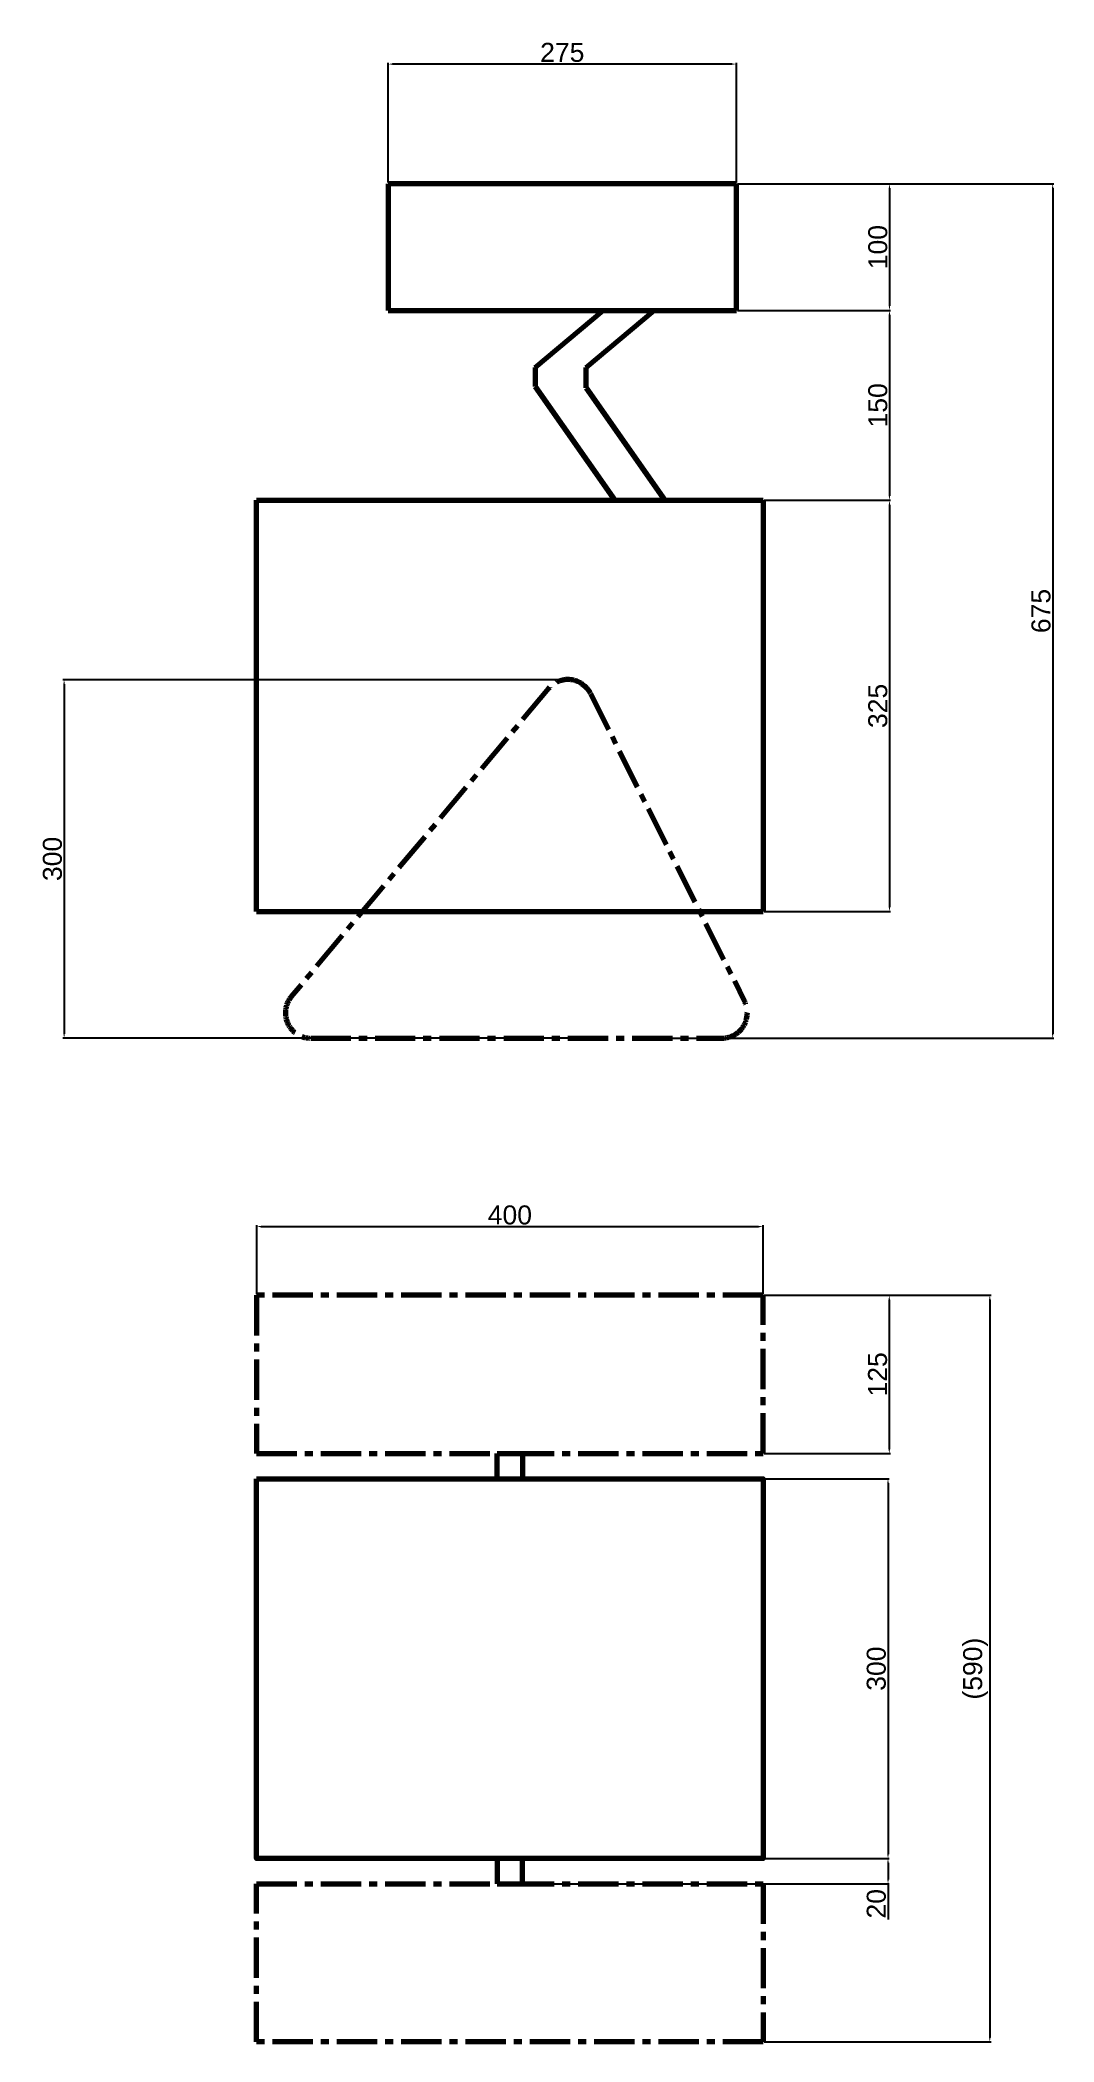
# Model space of a CAD drawing. Header units: millimetres. Extents: x 1336 to 2137, y 1847 to 3428.
import ezdxf

# ---------------------------------------------------------------- set-up
doc = ezdxf.new("R2010")
doc.units = ezdxf.units.MM
doc.linetypes.add('CENTER', pattern=[50.8, 31.75, -6.35, 6.35, -6.35])
for name, color, linetype, lineweight in [('AM_5', 3, 'Continuous', 25), ('Pás', 7, 'CENTER', 100), ('Tlustá - normální', 7, 'Continuous', 120)]:
    doc.layers.add(name, color=color, linetype=linetype, lineweight=lineweight)
doc.styles.get("Standard").update_dxf_attribs({"font": 'arial.ttf'})
doc.dimstyles.new('kóty větší - wall-e$0', dxfattribs={"dimtxt": 15, "dimasz": 3.5, "dimexe": 1, "dimexo": 1, "dimgap": 1.5, "dimtad": 1, "dimdsep": 46, "dimtxsty": 'Standard', "dimcen": 0, "dimclrd": 256, "dimclre": 256, "dimclrt": 2, "dimadec": 0, "dimazin": 2, "dimtp": 0.1, "dimtm": 0.1, "dimtfac": 0.71, "dimtmove": 0, "dimatfit": 3, "dimfxl": 1, "dimlwd": -1, "dimlwe": -1, "dimarcsym": 1})

# ---------------------------------------------------------------- blocks, each defined once
blk = doc.blocks.new('*D8')
at = {"layer": 'AM_5', "linetype": 'ByBlock', "transparency": 16777216}
for p, q in [((1506.9, 2437.5), (1506.9, 2491.8)), ((1510.4, 2490.8), (1903.4, 2490.8)), ((1906.9, 2437.5), (1906.9, 2491.8))]:
    blk.add_line(p, q, dxfattribs=at)
at = {"layer": 'AM_5', "transparency": 16777216}
for points in [[(1510.4, 2491.4), (1510.4, 2490.2), (1506.9, 2490.8)], [(1903.4, 2491.4), (1903.4, 2490.2), (1906.9, 2490.8)]]:
    blk.add_solid(points, dxfattribs=at)
at = {"layer": 'Defpoints', "color": 0, "transparency": 16777216}
for p in [(1906.9, 2490.8), (1506.9, 2436.5), (1906.9, 2436.5)]:
    blk.add_point(p, dxfattribs=at)
at = {"layer": 'AM_5', "color": 2, "transparency": 16777216, "insert": (1706.9, 2499.9), "char_height": 15, "attachment_point": 5}
blk.add_mtext('400', dxfattribs=at)
blk = doc.blocks.new('*D9')
at = {"layer": 'AM_5', "linetype": 'ByBlock', "transparency": 16777216}
for p, q in [((1907.9, 2436.5), (2007.6, 2436.5)), ((2006.6, 2433), (2006.6, 2315)), ((1907.9, 2311.5), (2007.6, 2311.5))]:
    blk.add_line(p, q, dxfattribs=at)
at = {"layer": 'AM_5', "transparency": 16777216}
for points in [[(2006, 2433), (2007.2, 2433), (2006.6, 2436.5)], [(2006, 2315), (2007.2, 2315), (2006.6, 2311.5)]]:
    blk.add_solid(points, dxfattribs=at)
at = {"layer": 'Defpoints', "color": 0, "transparency": 16777216}
for p in [(1906.9, 2436.5), (1906.9, 2311.5), (2006.6, 2311.5)]:
    blk.add_point(p, dxfattribs=at)
at = {"layer": 'AM_5', "color": 2, "transparency": 16777216, "insert": (1997.4, 2374), "char_height": 15, "attachment_point": 5, "rotation": 90}
blk.add_mtext('125', dxfattribs=at)
blk = doc.blocks.new('*D10')
at = {"layer": 'AM_5', "linetype": 'ByBlock', "transparency": 16777216}
for p, q in [((1907.9, 2291.5), (2006.6, 2291.5)), ((2005.6, 2288), (2005.6, 1995)), ((1907.9, 1991.5), (2006.6, 1991.5))]:
    blk.add_line(p, q, dxfattribs=at)
at = {"layer": 'AM_5', "transparency": 16777216}
for points in [[(2005, 2288), (2006.2, 2288), (2005.6, 2291.5)], [(2005, 1995), (2006.2, 1995), (2005.6, 1991.5)]]:
    blk.add_solid(points, dxfattribs=at)
at = {"layer": 'Defpoints', "color": 0, "transparency": 16777216}
for p in [(1906.9, 2291.5), (1906.9, 1991.5), (2005.6, 1991.5)]:
    blk.add_point(p, dxfattribs=at)
at = {"layer": 'AM_5', "color": 2, "transparency": 16777216, "insert": (1996.4, 2141.5), "char_height": 15, "attachment_point": 5, "rotation": 90}
blk.add_mtext('300', dxfattribs=at)
blk = doc.blocks.new('*D11')
at = {"layer": 'AM_5', "linetype": 'ByBlock', "transparency": 16777216}
for p, q in [((1717.9, 1991.5), (2006.6, 1991.5)), ((2005.6, 1988), (2005.6, 1975)), ((1717.9, 1971.5), (2006.6, 1971.5)), ((2005.6, 1971.5), (2005.6, 1943.3))]:
    blk.add_line(p, q, dxfattribs=at)
at = {"layer": 'AM_5', "transparency": 16777216}
for points in [[(2005, 1988), (2006.2, 1988), (2005.6, 1991.5)], [(2005, 1975), (2006.2, 1975), (2005.6, 1971.5)]]:
    blk.add_solid(points, dxfattribs=at)
at = {"layer": 'Defpoints', "color": 0, "transparency": 16777216}
for p in [(1716.9, 1991.5), (1716.9, 1971.5), (2005.6, 1971.5)]:
    blk.add_point(p, dxfattribs=at)
at = {"layer": 'AM_5', "color": 2, "transparency": 16777216, "insert": (1996.4, 1955.7), "char_height": 15, "attachment_point": 5, "rotation": 90}
blk.add_mtext('20', dxfattribs=at)
blk = doc.blocks.new('*D12')
at = {"layer": 'AM_5', "linetype": 'ByBlock', "transparency": 16777216}
for p, q in [((1907.9, 2436.5), (2087, 2436.5)), ((2086, 2433), (2086, 1850)), ((1907.9, 1846.5), (2087, 1846.5))]:
    blk.add_line(p, q, dxfattribs=at)
at = {"layer": 'AM_5', "transparency": 16777216}
for points in [[(2085.4, 2433), (2086.6, 2433), (2086, 2436.5)], [(2085.4, 1850), (2086.6, 1850), (2086, 1846.5)]]:
    blk.add_solid(points, dxfattribs=at)
at = {"layer": 'Defpoints', "color": 0, "transparency": 16777216}
for p in [(1906.9, 2436.5), (1906.9, 1846.5), (2086, 1846.5)]:
    blk.add_point(p, dxfattribs=at)
at = {"layer": 'AM_5', "color": 2, "transparency": 16777216, "insert": (2074.7, 2141.5), "char_height": 15, "attachment_point": 5, "rotation": 90}
blk.add_mtext('(590)', dxfattribs=at)
blk = doc.blocks.new('*D13')
at = {"layer": 'AM_5', "linetype": 'ByBlock', "transparency": 16777216}
for p, q in [((1886.8, 3314.7), (2007.7, 3314.7)), ((2006.7, 3311.2), (2006.7, 3218.2)), ((1886.8, 3214.7), (2007.7, 3214.7))]:
    blk.add_line(p, q, dxfattribs=at)
at = {"layer": 'AM_5', "transparency": 16777216}
for points in [[(2006.2, 3311.2), (2007.3, 3311.2), (2006.7, 3314.7)], [(2006.2, 3218.2), (2007.3, 3218.2), (2006.7, 3214.7)]]:
    blk.add_solid(points, dxfattribs=at)
at = {"layer": 'Defpoints', "color": 0, "transparency": 16777216}
for p in [(1885.8, 3314.7), (1885.8, 3214.7), (2006.7, 3214.7)]:
    blk.add_point(p, dxfattribs=at)
at = {"layer": 'AM_5', "color": 2, "transparency": 16777216, "insert": (1997.6, 3264.7), "char_height": 15, "attachment_point": 5, "rotation": 90}
blk.add_mtext('100', dxfattribs=at)
blk = doc.blocks.new('*D14')
at = {"layer": 'AM_5', "linetype": 'ByBlock', "transparency": 16777216}
for p, q in [((1886.8, 3214.7), (2007.7, 3214.7)), ((2006.7, 3211.2), (2006.7, 3068.2)), ((1907.9, 3064.7), (2007.7, 3064.7))]:
    blk.add_line(p, q, dxfattribs=at)
at = {"layer": 'AM_5', "transparency": 16777216}
for points in [[(2006.2, 3211.2), (2007.3, 3211.2), (2006.7, 3214.7)], [(2006.2, 3068.2), (2007.3, 3068.2), (2006.7, 3064.7)]]:
    blk.add_solid(points, dxfattribs=at)
at = {"layer": 'Defpoints', "color": 0, "transparency": 16777216}
for p in [(1885.8, 3214.7), (1906.9, 3064.7), (2006.7, 3064.7)]:
    blk.add_point(p, dxfattribs=at)
at = {"layer": 'AM_5', "color": 2, "transparency": 16777216, "insert": (1997.6, 3139.7), "char_height": 15, "attachment_point": 5, "rotation": 90}
blk.add_mtext('150', dxfattribs=at)
blk = doc.blocks.new('*D15')
at = {"layer": 'AM_5', "linetype": 'ByBlock', "transparency": 16777216}
for p, q in [((1610.8, 3315.7), (1610.8, 3410.3)), ((1882.3, 3409.3), (1614.3, 3409.3)), ((1885.8, 3315.7), (1885.8, 3410.3))]:
    blk.add_line(p, q, dxfattribs=at)
at = {"layer": 'AM_5', "transparency": 16777216}
for points in [[(1614.3, 3409.9), (1614.3, 3408.8), (1610.8, 3409.3)], [(1882.3, 3409.9), (1882.3, 3408.8), (1885.8, 3409.3)]]:
    blk.add_solid(points, dxfattribs=at)
at = {"layer": 'Defpoints', "color": 0, "transparency": 16777216}
for p in [(1610.8, 3409.3), (1610.8, 3314.7), (1885.8, 3314.7)]:
    blk.add_point(p, dxfattribs=at)
at = {"layer": 'AM_5', "color": 2, "transparency": 16777216, "insert": (1748.3, 3418.5), "char_height": 15, "attachment_point": 5}
blk.add_mtext('275', dxfattribs=at)
blk = doc.blocks.new('*D16')
at = {"layer": 'AM_5', "linetype": 'ByBlock', "transparency": 16777216}
for p, q in [((1907.9, 3064.7), (2007.7, 3064.7)), ((2006.7, 3061.2), (2006.7, 2743.2)), ((1907.9, 2739.7), (2007.7, 2739.7))]:
    blk.add_line(p, q, dxfattribs=at)
at = {"layer": 'AM_5', "transparency": 16777216}
for points in [[(2006.2, 3061.2), (2007.3, 3061.2), (2006.7, 3064.7)], [(2006.2, 2743.2), (2007.3, 2743.2), (2006.7, 2739.7)]]:
    blk.add_solid(points, dxfattribs=at)
at = {"layer": 'Defpoints', "color": 0, "transparency": 16777216}
for p in [(1906.9, 3064.7), (1906.9, 2739.7), (2006.7, 2739.7)]:
    blk.add_point(p, dxfattribs=at)
at = {"layer": 'AM_5', "color": 2, "transparency": 16777216, "insert": (1997.6, 2902.2), "char_height": 15, "attachment_point": 5, "rotation": 90}
blk.add_mtext('325', dxfattribs=at)
blk = doc.blocks.new('*D17')
at = {"layer": 'AM_5', "linetype": 'ByBlock', "transparency": 16777216}
for p, q in [((1754, 2922.9), (1353.8, 2922.9)), ((1354.8, 2919.4), (1354.8, 2643.2)), ((1754, 2639.7), (1353.8, 2639.7))]:
    blk.add_line(p, q, dxfattribs=at)
at = {"layer": 'AM_5', "transparency": 16777216}
for points in [[(1354.2, 2919.4), (1355.4, 2919.4), (1354.8, 2922.9)], [(1354.2, 2643.2), (1355.4, 2643.2), (1354.8, 2639.7)]]:
    blk.add_solid(points, dxfattribs=at)
at = {"layer": 'Defpoints', "color": 0, "transparency": 16777216}
for p in [(1755, 2922.9), (1354.8, 2639.7), (1755, 2639.7)]:
    blk.add_point(p, dxfattribs=at)
at = {"layer": 'AM_5', "color": 2, "transparency": 16777216, "insert": (1345.6, 2781.3), "char_height": 15, "attachment_point": 5, "rotation": 90}
blk.add_mtext('300', dxfattribs=at)
blk = doc.blocks.new('*D18')
at = {"layer": 'AM_5', "linetype": 'ByBlock', "transparency": 16777216}
for p, q in [((1886.8, 3314.7), (2136.7, 3314.7)), ((2135.7, 3311.2), (2135.7, 2643.2)), ((1818, 2639.7), (2136.7, 2639.7))]:
    blk.add_line(p, q, dxfattribs=at)
at = {"layer": 'AM_5', "transparency": 16777216}
for points in [[(2135.1, 3311.2), (2136.3, 3311.2), (2135.7, 3314.7)], [(2135.1, 2643.2), (2136.3, 2643.2), (2135.7, 2639.7)]]:
    blk.add_solid(points, dxfattribs=at)
at = {"layer": 'Defpoints', "color": 0, "transparency": 16777216}
for p in [(1885.8, 3314.7), (1817, 2639.7), (2135.7, 2639.7)]:
    blk.add_point(p, dxfattribs=at)
at = {"layer": 'AM_5', "color": 2, "transparency": 16777216, "insert": (2126.5, 2977.2), "char_height": 15, "attachment_point": 5, "rotation": 90}
blk.add_mtext('675', dxfattribs=at)

msp = doc.modelspace()

# ---------------------------------------------------------------- linework, layer by layer
at = {"layer": 'Pás'}
for p, q in [((1737.302, 2915.83), (1534.253, 2672.512)), ((1770.541, 2911.97), (1892.372, 2668.652)), ((1549.608, 2639.698), (1874.488, 2639.698)), ((1906.869, 2436.519), (1506.869, 2436.519)), ((1506.869, 2436.519), (1506.869, 2311.519)), ((1906.869, 2311.519), (1906.869, 2436.519)), ((1506.869, 2311.519), (1906.869, 2311.519)), ((1696.869, 2291.519), (1696.869, 2311.519)), ((1696.869, 2311.519), (1716.869, 2311.519)), ((1716.869, 2311.519), (1716.869, 2291.519)), ((1696.869, 1991.519), (1696.869, 1971.519)), ((1716.869, 1971.519), (1716.869, 1991.519)), ((1506.869, 1971.519), (1906.869, 1971.519)), ((1506.869, 1846.519), (1506.869, 1971.519)), ((1696.869, 1971.519), (1716.869, 1971.519)), ((1906.869, 1971.519), (1906.869, 1846.519)), ((1906.869, 1846.519), (1506.869, 1846.519))]:
    msp.add_line(p, q, dxfattribs=at)
for centre, start, end in [((1752.658, 2903.016), 26.597269, 140.154935), ((1549.608, 2659.698), 140.154935, 270), ((1874.488, 2659.698), 270, 26.597269)]:
    msp.add_arc(centre, 20, start, end, dxfattribs=at)
at = {"layer": 'Tlustá - normální'}
for p, q in [((1885.845, 3314.698), (1610.845, 3314.698)), ((1610.845, 3314.698), (1610.845, 3214.698)), ((1885.845, 3214.698), (1885.845, 3314.698)), ((1610.845, 3214.698), (1885.845, 3214.698)), ((1726.869, 3169.698), (1780.499, 3214.698)), ((1767.187, 3169.698), (1820.845, 3214.698)), ((1726.869, 3169.698), (1726.869, 3154.698)), ((1767.187, 3153.409), (1767.187, 3169.698)), ((1726.869, 3154.698), (1789.888, 3064.698)), ((1767.187, 3153.409), (1829.303, 3064.698)), ((1506.869, 2739.698), (1506.869, 3064.698)), ((1506.869, 3064.698), (1906.869, 3064.698)), ((1906.869, 3064.698), (1906.869, 2739.698)), ((1506.869, 2739.698), (1906.869, 2739.698))]:
    msp.add_line(p, q, dxfattribs=at)
msp.add_lwpolyline([(1506.869, 2291.519), (1906.869, 2291.519), (1906.869, 1991.519), (1506.869, 1991.519)], close=True, dxfattribs=at)

# ---------------------------------------------------------------- dimensions: what is measured, and where the dimension line sits
at = {"layer": 'AM_5'}
for base, p1, p2, picture, middle in [((1610.845, 3409.342), (1885.845, 3314.698), (1610.845, 3314.698), '*D15', (1748.345, 3418.501)), ((1906.869, 2490.789), (1506.869, 2436.519), (1906.869, 2436.519), '*D8', (1706.869, 2499.948))]:
    dim = msp.add_linear_dim(base=base, p1=p1, p2=p2, dimstyle='kóty větší - wall-e$0', override={"dimpost": ''}, dxfattribs=at)
    dim.commit()
    dim.dimension.update_dxf_attribs({"geometry": picture, "text_midpoint": middle})
for base, p1, p2, picture, middle in [((2135.681, 2639.698), (1885.845, 3314.698), (1816.997, 2639.698), '*D18', (2126.523, 2977.198)), ((2006.744, 3214.698), (1885.845, 3314.698), (1885.845, 3214.698), '*D13', (1997.585, 3264.698)), ((2006.744, 2739.698), (1906.869, 3064.698), (1906.869, 2739.698), '*D16', (1997.58, 2902.198)), ((2006.576, 2311.519), (1906.869, 2436.519), (1906.869, 2311.519), '*D9', (1997.418, 2374.019))]:
    dim = msp.add_linear_dim(base=base, p1=p1, p2=p2, angle=90, dimstyle='kóty větší - wall-e$0', override={"dimpost": ''}, dxfattribs=at)
    dim.commit()
    dim.dimension.update_dxf_attribs({"geometry": picture, "text_midpoint": middle})
for base, p1, p2, picture, middle in [((2006.744, 3064.698), (1885.845, 3214.698), (1906.869, 3064.698), '*D14', (1997.585, 3139.698)), ((2005.6, 1991.519), (1906.869, 2291.519), (1906.869, 1991.519), '*D10', (1996.436, 2141.519)), ((2005.6, 1971.519), (1716.869, 1991.519), (1716.869, 1971.519), '*D11', (1996.442, 1955.673))]:
    dim = msp.add_linear_dim(base=base, p1=p1, p2=p2, angle=90, dimstyle='kóty větší - wall-e$0', dxfattribs=at)
    dim.commit()
    dim.dimension.update_dxf_attribs({"geometry": picture, "text_midpoint": middle})
for base, p1, p2, text, override, picture, middle in [((1354.789, 2639.698), (1754.965, 2922.883), (1754.965, 2639.698), '300', {"dimpost": '', "dimtp": 0.1, "dimtm": 0.1, "dimtdec": 3, "dimtzin": 8}, '*D17', (1345.625, 2781.29)), ((2086.03, 1846.519), (1906.869, 2436.519), (1906.869, 1846.519), '(<>)', {"dimpost": ''}, '*D12', (2074.697, 2141.519))]:
    dim = msp.add_linear_dim(base=base, p1=p1, p2=p2, angle=90, text=text, dimstyle='kóty větší - wall-e$0', override=override, dxfattribs=at)
    dim.commit()
    dim.dimension.update_dxf_attribs({"geometry": picture, "text_midpoint": middle})

doc.saveas('drawing.dxf')
